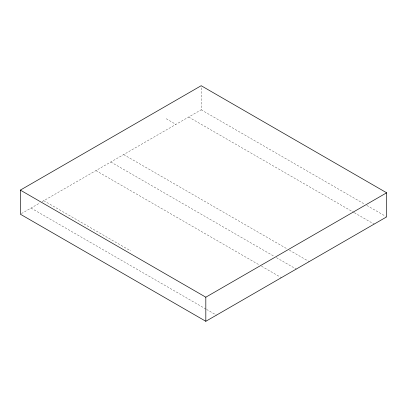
<?xml version="1.0" encoding="UTF-8"?>
<svg xmlns="http://www.w3.org/2000/svg" width="407" height="407" viewBox="0 0 407 407"><rect width="100%" height="100%" fill="white"/><g stroke="black" fill="none" stroke-linecap="round" stroke-linejoin="round"><path stroke-width="0.31" stroke-dasharray="2.04 1.53" d="M42.18 201.623L201.18 109.804L201.18 86.345M21.413 213.594L40.049 202.854M201.18 109.804L364.631 204.172M366.834 205.443L385.546 216.249M188.65 117.048L353.739 212.368M354.288 212.688L374.099 224.125M123.682 154.609L287.174 248.906M289.377 250.178L309.198 261.609M110.79 161.996L274.221 256.374M276.424 257.646L296.235 269.088M95.915 170.589L259.351 264.957M261.553 266.224L281.364 277.666M43.773 200.702L130.678 250.9M31.003 208.069L206.003 309.111M206.558 309.427L216.463 315.145M166.219 118.722L175.91 124.4"/><path stroke-width="0.61" d="M386.65 192.791L386.645 216.885L205.825 321.286L20.35 214.209L20.35 190.115L201.18 85.714L386.65 192.791L205.82 297.196L20.35 190.115M205.82 297.196L205.825 321.286"/></g></svg>
